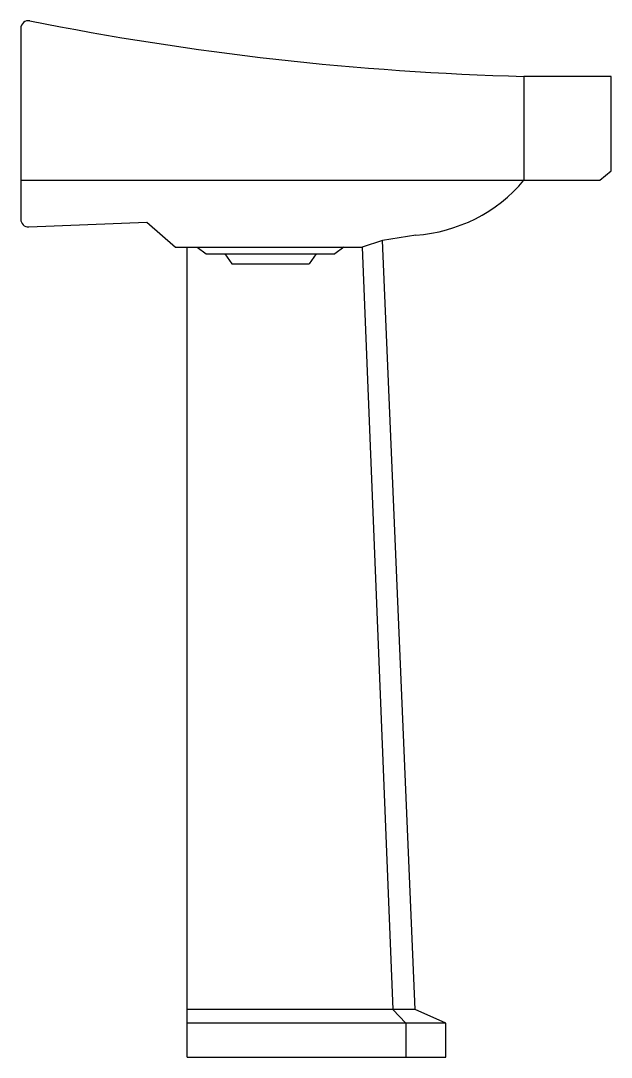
# Model space of a CAD drawing. Header units: millimetres. Extents: x 11.941 to 12.411, y -11.201 to -10.376.
import ezdxf

# ---------------------------------------------------------------- set-up
doc = ezdxf.new("R2010")
doc.units = ezdxf.units.MM
doc.header["$LTSCALE"] = 10

msp = doc.modelspace()

# ---------------------------------------------------------------- linework, layer by layer
for p, q in [((11.94117, -10.38236), (11.94117, -10.5342)), ((12.34169, -10.42056), (12.34169, -10.50324)), ((12.41117, -10.42056), (12.34169, -10.42056)), ((12.41117, -10.49565), (12.41117, -10.42056)), ((12.40211, -10.50324), (12.41117, -10.49565)), ((11.94117, -10.50324), (12.40211, -10.50324)), ((11.94752, -10.5403), (12.04147, -10.53658)), ((12.04147, -10.53658), (12.06425, -10.55661)), ((12.22913, -10.55104), (12.21297, -10.55661)), ((12.25555, -10.54687), (12.22913, -10.55104)), ((12.06425, -10.55661), (12.21297, -10.55661)), ((12.07373, -11.20125), (12.07373, -10.55661)), ((12.08169, -10.55661), (12.08881, -10.56181)), ((12.19828, -10.55661), (12.19116, -10.56181)), ((12.21297, -10.55661), (12.23724, -11.16329)), ((12.08881, -10.56181), (12.19116, -10.56181)), ((12.10374, -10.56181), (12.10929, -10.56979)), ((12.17623, -10.56181), (12.17068, -10.56979)), ((12.10929, -10.56979), (12.17068, -10.56979)), ((12.2551, -11.16329), (12.07373, -11.16329)), ((12.23724, -11.16329), (12.24777, -11.17408)), ((12.27953, -11.17408), (12.07373, -11.17408)), ((12.24777, -11.17408), (12.24777, -11.20125)), ((12.27953, -11.20125), (12.27953, -11.17408)), ((12.07373, -11.20125), (12.27953, -11.20125))]:
    msp.add_line(p, q)
msp.add_lwpolyline([(12.27953, -11.17408), (12.2551, -11.16329), (12.22913, -10.55104)])
for centre, radius, start, end in [((11.94728, -10.38236), 0.00611, 78.70945, 180), ((12.40399, -8.09476), 2.32664, 258.70945, 268.46563), ((12.24722, -10.42357), 0.12358, 273.86486, 319.85938), ((11.94728, -10.5342), 0.00611, 180, 272.26854)]:
    msp.add_arc(centre, radius, start, end)

doc.saveas('drawing.dxf')
